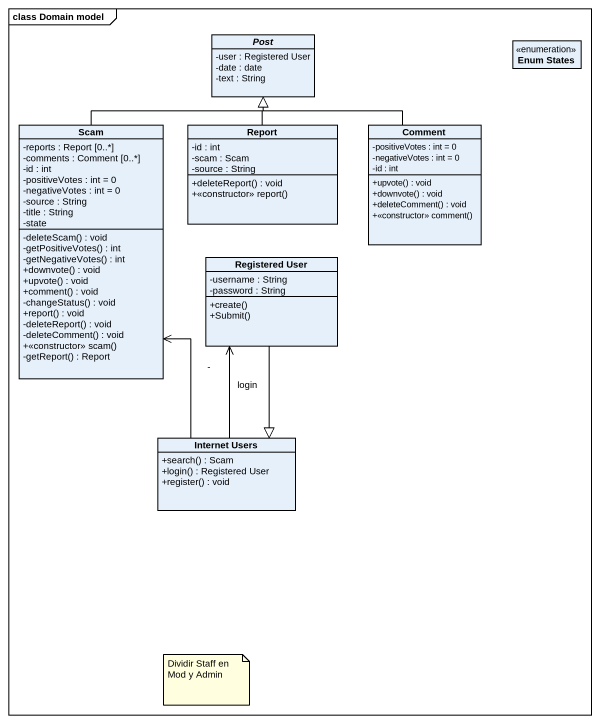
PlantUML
@startuml
mainframe class Domain model
hide circle
hide empty members
skinparam classAttributeIconSize 0
abstract class Post {
  -user : Registered User
  -date : date
  -text : String
}
enum "Enum States" as Enum_States
class Scam {
  -reports : Report [0..*]
  -comments : Comment [0..*]
  -id : int
  -positiveVotes : int = 0
  -negativeVotes : int = 0
  -source : String
  -title : String
  -state
  -deleteScam() : void
  -getPositiveVotes() : int
  -getNegativeVotes() : int
  +downvote() : void
  +upvote() : void
  +comment() : void
  -changeStatus() : void
  +report() : void
  -deleteReport() : void
  -deleteComment() : void
  +<<constructor>> scam()
  -getReport() : Report
}
class Report {
  -id : int
  -scam : Scam
  -source : String
  +deleteReport() : void
  +<<constructor>> report()
}
class Comment {
  -positiveVotes : int = 0
  -negativeVotes : int = 0
  -id : int
  +upvote() : void
  +downvote() : void
  +deleteComment() : void
  +<<constructor>> comment()
}
class "Registered User" as Registered_User {
  -username : String
  -password : String
  +create()
  +Submit()
}
class "Internet Users" as Internet_Users {
  +search() : Scam
  +login() : Registered User
  +register() : void
}
Scam -up-|> Post
Report -up-|> Post
Comment -up-|> Post
Registered_User --|> Internet_Users
Internet_Users -up-> Scam : -
Internet_Users -up-> Registered_User : login
note as N1
  Dividir Staff en Mod y Admin
end note
@enduml
